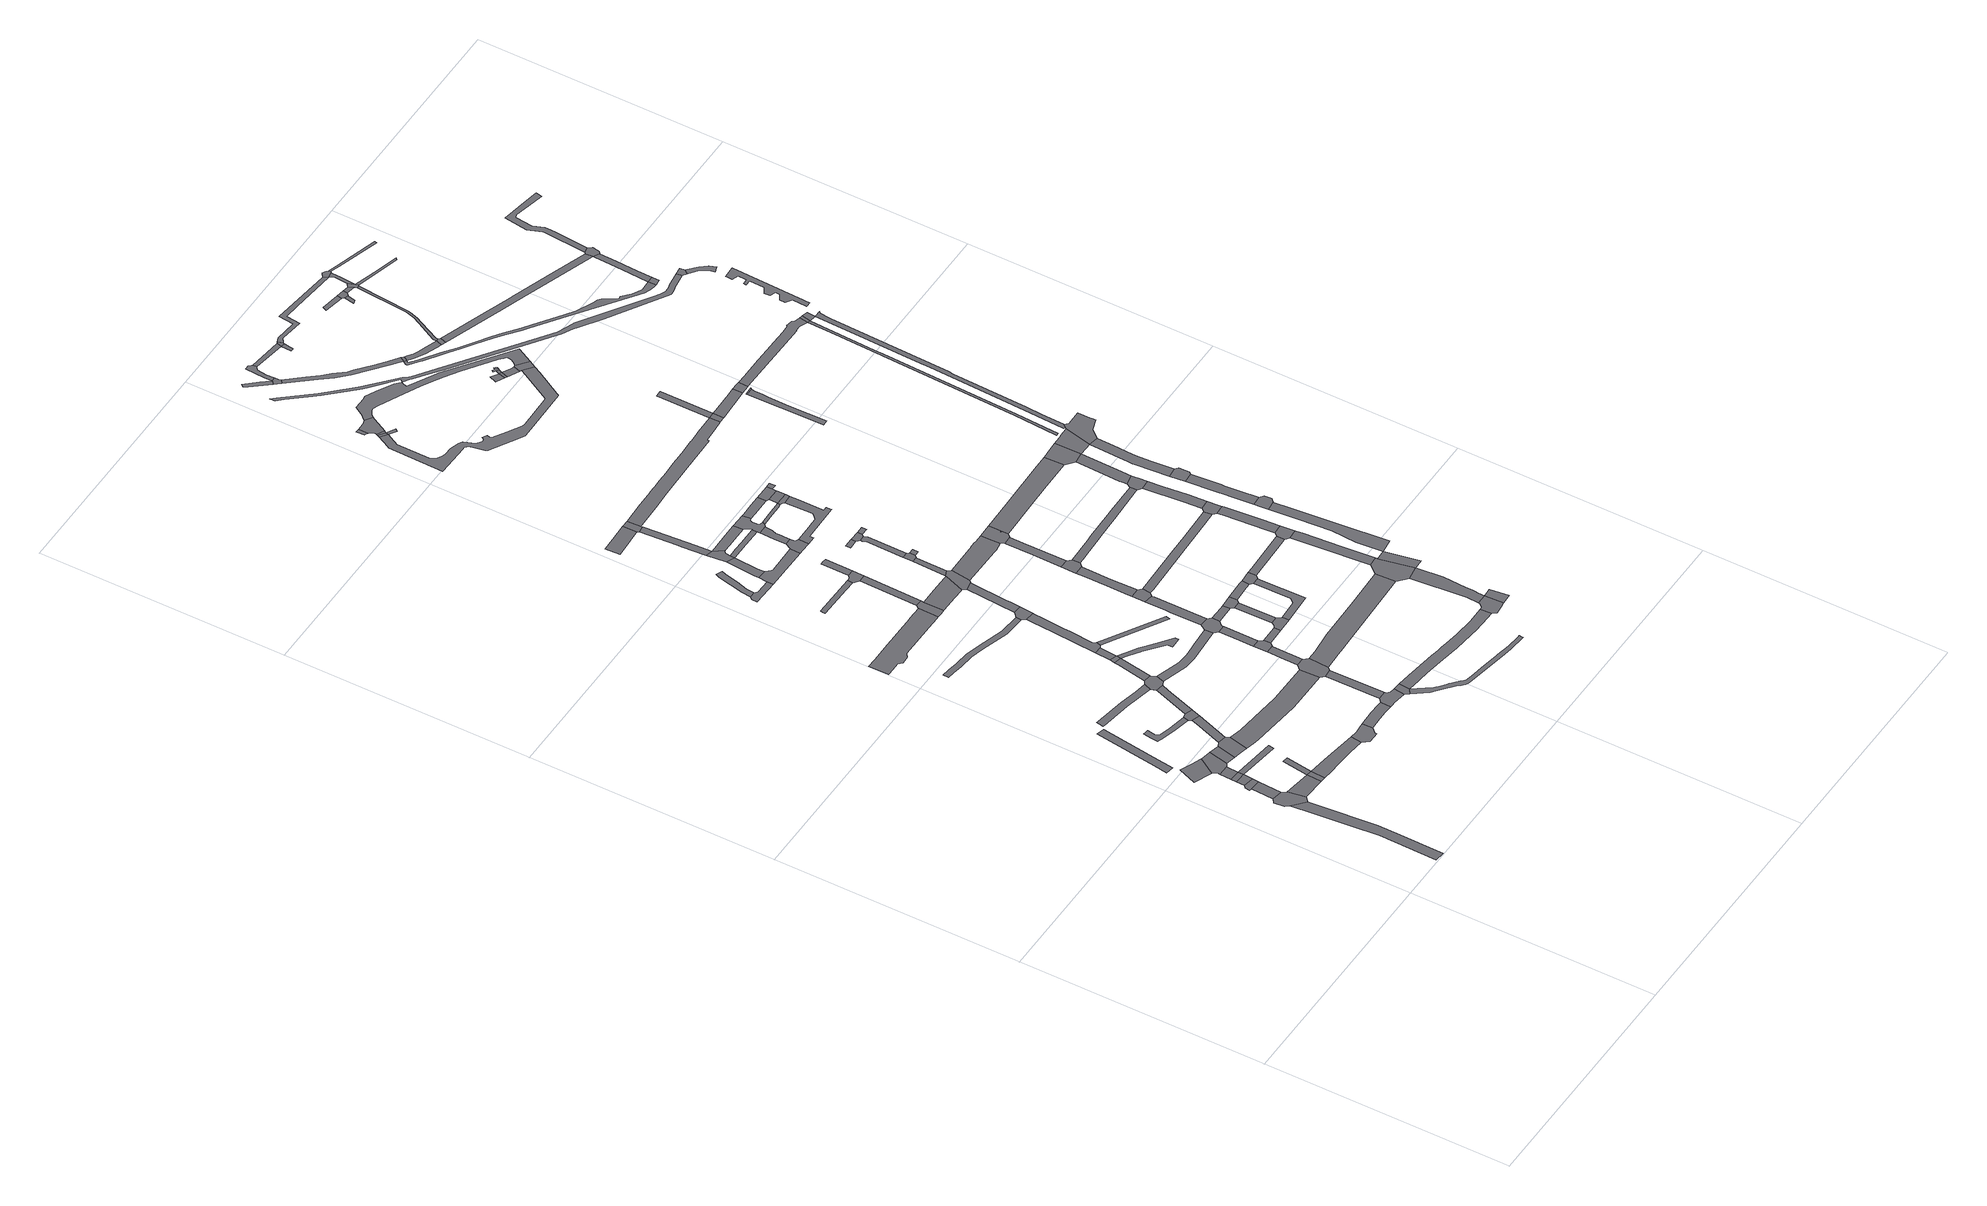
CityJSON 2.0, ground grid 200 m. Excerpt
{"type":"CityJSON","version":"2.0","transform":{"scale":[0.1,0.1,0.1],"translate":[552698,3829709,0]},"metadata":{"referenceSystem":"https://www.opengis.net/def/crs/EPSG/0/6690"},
"CityObjects":{
"road1":{"type":"Road","attributes":{"RoadStructureAttribute.sectionType":"1"},"geometry":[{"type":"MultiSurface","lod":"1","boundaries":[[[0,1,2,3,4,5,6,7,8,9]]]}]},
"road2":{"type":"Road","geometry":[{"type":"MultiSurface","lod":"1","boundaries":[[[10,11,12,0,9,13,14,15]]]}]},
"road3":{"type":"Road","attributes":{"RoadStructureAttribute.sectionType":"1"},"geometry":[{"type":"MultiSurface","lod":"1","boundaries":[[[16,10,15,17]]]}]},
"road4":{"type":"Road","geometry":[{"type":"MultiSurface","lod":"1","boundaries":[[[18,19,20,16,17,21]]]}]},
"road5":{"type":"Road","attributes":{"RoadStructureAttribute.sectionType":"1"},"geometry":[{"type":"MultiSurface","lod":"1","boundaries":[[[22,23,18,21,24]]]}]},
"road6":{"type":"Road","attributes":{"RoadStructureAttribute.sectionType":"1"},"geometry":[{"type":"MultiSurface","lod":"1","boundaries":[[[25,26,27,28,29]]]}]},
"road7":{"type":"Road","geometry":[{"type":"MultiSurface","lod":"1","boundaries":[[[30,23,22,24,31]]]}]},
"road8":{"type":"Road","attributes":{"RoadStructureAttribute.sectionType":"1"},"geometry":[{"type":"MultiSurface","lod":"1","boundaries":[[[32,30,31,33]]]}]},
"road9":{"type":"Road","attributes":{"RoadStructureAttribute.sectionType":"1"},"geometry":[{"type":"MultiSurface","lod":"1","boundaries":[[[14,13,34,35]]]}]},
"road10":{"type":"Road","attributes":{"RoadStructureAttribute.sectionType":"1"},"geometry":[{"type":"MultiSurface","lod":"1","boundaries":[[[36,37,38,39,40,41]]]}]},
"road11":{"type":"Road","geometry":[{"type":"MultiSurface","lod":"1","boundaries":[[[42,29,28,43,32,33,44,45]]]}]},
"road12":{"type":"Road","geometry":[{"type":"MultiSurface","lod":"1","boundaries":[[[35,34,46,47]]]}]},
"road13":{"type":"Road","attributes":{"RoadStructureAttribute.sectionType":"1"},"geometry":[{"type":"MultiSurface","lod":"1","boundaries":[[[45,44,48,49]]]}]},
"road14":{"type":"Road","attributes":{"RoadStructureAttribute.sectionType":"1"},"geometry":[{"type":"MultiSurface","lod":"1","boundaries":[[[50,51,52,53,31,24]]]}]},
"road15":{"type":"Road","geometry":[{"type":"MultiSurface","lod":"1","boundaries":[[[54,55,35,47]]]}]},
"road16":{"type":"Road","geometry":[{"type":"MultiSurface","lod":"1","boundaries":[[[56,49,48,57,58,59,60]]]}]},
"road17":{"type":"Road","attributes":{"RoadStructureAttribute.sectionType":"1"},"geometry":[{"type":"MultiSurface","lod":"1","boundaries":[[[61,62,63,64,65,66,67,68,69,70,71,72]]]}]},
"road18":{"type":"Road","attributes":{"RoadStructureAttribute.sectionType":"1"},"geometry":[{"type":"MultiSurface","lod":"1","boundaries":[[[73,47,46,74,75,76,77,78]]]}]},
"road19":{"type":"Road","attributes":{"RoadStructureAttribute.sectionType":"1"},"geometry":[{"type":"MultiSurface","lod":"1","boundaries":[[[79,80,56,60,81,82,83]]]}]},
"road20":{"type":"Road","attributes":{"RoadStructureAttribute.sectionType":"1"},"geometry":[{"type":"MultiSurface","lod":"1","boundaries":[[[84,85,86,87,88,89,90,91,92]]]}]},
"road21":{"type":"Road","geometry":[{"type":"MultiSurface","lod":"1","boundaries":[[[93,72,71,79,83,94]]]}]},
"road22":{"type":"Road","geometry":[{"type":"MultiSurface","lod":"1","boundaries":[[[95,96,78,77,97,98,99,100,101]]]}]},
"road23":{"type":"Road","attributes":{"RoadStructureAttribute.sectionType":"1"},"geometry":[{"type":"MultiSurface","lod":"1","boundaries":[[[102,103,93,94,104,105,106]]]}]},
"road24":{"type":"Road","attributes":{"RoadStructureAttribute.sectionType":"1"},"geometry":[{"type":"MultiSurface","lod":"1","boundaries":[[[107,108,59,58,109,110,111,112,113]]]}]},
"road25":{"type":"Road","geometry":[{"type":"MultiSurface","lod":"1","boundaries":[[[114,115,116,117,118,119,120,121,122,123,124,125,126,127,128,129]]]}]},
"road26":{"type":"Road","geometry":[{"type":"MultiSurface","lod":"1","boundaries":[[[130,92,91,102,106,131,132,133]]]}]},
"road27":{"type":"Road","attributes":{"RoadStructureAttribute.sectionType":"1"},"geometry":[{"type":"MultiSurface","lod":"1","boundaries":[[[134,135,136,137,138,139,140,141,142,143,144,145,146,147]]]}]},
"road28":{"type":"Road","attributes":{"RoadStructureAttribute.sectionType":"1"},"geometry":[{"type":"MultiSurface","lod":"1","boundaries":[[[148,149,150,101,100,151,152,153,154,155,156]]]}]},
"road29":{"type":"Road","attributes":{"RoadStructureAttribute.sectionType":"1"},"geometry":[{"type":"MultiSurface","lod":"1","boundaries":[[[157,158,130,133,159,160]]]}]},
"road30":{"type":"Road","geometry":[{"type":"MultiSurface","lod":"1","boundaries":[[[161,157,160,162]]]}]},
"road31":{"type":"Road","geometry":[{"type":"MultiSurface","lod":"1","boundaries":[[[163,161,162,164,165]]]}]},
"road32":{"type":"Road","geometry":[{"type":"MultiSurface","lod":"1","boundaries":[[[166,167,168,169,170,171,172]]]}]},
"road33":{"type":"Road","attributes":{"RoadStructureAttribute.sectionType":"1"},"geometry":[{"type":"MultiSurface","lod":"1","boundaries":[[[173,174,175,176,177,178,179,166,172]]]}]},
"road34":{"type":"Road","geometry":[{"type":"MultiSurface","lod":"1","boundaries":[[[180,181,182,183,156,155,184,185,186,187]]]}]},
"road35":{"type":"Road","attributes":{"RoadStructureAttribute.sectionType":"1"},"geometry":[{"type":"MultiSurface","lod":"1","boundaries":[[[188,189,190,191,192,193]]]}]},
"road36":{"type":"Road","attributes":{"RoadStructureAttribute.sectionType":"1"},"geometry":[{"type":"MultiSurface","lod":"1","boundaries":[[[194,195,196,197,132,131,198,199,200,201]]]}]},
"road37":{"type":"Road","attributes":{"RoadStructureAttribute.sectionType":"1"},"geometry":[{"type":"MultiSurface","lod":"1","boundaries":[[[202,203,204,205,206,207,208,209,210,211,212,213,162,160]]]}]},
"road38":{"type":"Road","attributes":{"RoadStructureAttribute.sectionType":"1"},"geometry":[{"type":"MultiSurface","lod":"1","boundaries":[[[214,215,183,182]]]}]},
"road39":{"type":"Road","attributes":{"RoadStructureAttribute.sectionType":"1"},"geometry":[{"type":"MultiSurface","lod":"1","boundaries":[[[216,217,218,163,165,219,220,221,222,223,224,225,226]]]}]},
"road40":{"type":"Road","geometry":[{"type":"MultiSurface","lod":"1","boundaries":[[[227,228,129,128,229,230,231,232]]]}]},
"road41":{"type":"Road","geometry":[{"type":"MultiSurface","lod":"1","boundaries":[[[187,186,233,234,235]]]}]},
"road42":{"type":"Road","geometry":[{"type":"MultiSurface","lod":"1","boundaries":[[[236,113,112,215,214,237,238,239]]]}]},
"road43":{"type":"Road","attributes":{"RoadStructureAttribute.sectionType":"1"},"geometry":[{"type":"MultiSurface","lod":"1","boundaries":[[[240,241,242,243,244,245,246,247]]]}]},
"road44":{"type":"Road","geometry":[{"type":"MultiSurface","lod":"1","boundaries":[[[248,147,146,216,226,249]]]}]},
"road45":{"type":"Road","attributes":{"RoadStructureAttribute.sectionType":"1"},"geometry":[{"type":"MultiSurface","lod":"1","boundaries":[[[250,227,232,251]]]}]},
"road46":{"type":"Road","attributes":{"RoadStructureAttribute.sectionType":"1"},"geometry":[{"type":"MultiSurface","lod":"1","boundaries":[[[252,253,254,255,220,219]]]}]},
"road47":{"type":"Road","attributes":{"RoadStructureAttribute.sectionType":"1"},"geometry":[{"type":"MultiSurface","lod":"1","boundaries":[[[256,257,258,259,260,261,262]]]}]},
"road48":{"type":"Road","attributes":{"RoadStructureAttribute.sectionType":"1"},"geometry":[{"type":"MultiSurface","lod":"1","boundaries":[[[263,264,236,239,265]]]}]},
"road49":{"type":"Road","geometry":[{"type":"MultiSurface","lod":"1","boundaries":[[[243,170,169,266,267,268,269,270,271,272,244]]]}]},
"road50":{"type":"Road","geometry":[{"type":"MultiSurface","lod":"1","boundaries":[[[273,240,247,274,275,276,277,278]]]}]},
"road51":{"type":"Road","geometry":[{"type":"MultiSurface","lod":"1","boundaries":[[[279,280,193,192,250,251,281]]]}]},
"road52":{"type":"Road","attributes":{"RoadStructureAttribute.sectionType":"1"},"geometry":[{"type":"MultiSurface","lod":"1","boundaries":[[[282,283,284,285,286,287,231,230,288,289,290,291]]]}]},
"road53":{"type":"Road","attributes":{"RoadStructureAttribute.sectionType":"1"},"geometry":[{"type":"MultiSurface","lod":"1","boundaries":[[[292,293,294,295,248,249]]]}]},
"road54":{"type":"Road","geometry":[{"type":"MultiSurface","lod":"1","boundaries":[[[296,263,265,297,298,299]]]}]},
"road55":{"type":"Road","attributes":{"RoadStructureAttribute.sectionType":"1"},"geometry":[{"type":"MultiSurface","lod":"1","boundaries":[[[300,301,302,303,304,305,306,273,278]]]}]},
"road56":{"type":"Road","geometry":[{"type":"MultiSurface","lod":"1","boundaries":[[[307,308,309,310,279,281]]]}]},
"road57":{"type":"Road","attributes":{"RoadStructureAttribute.sectionType":"1"},"geometry":[{"type":"MultiSurface","lod":"1","boundaries":[[[311,312,296,299,313]]]}]},
"road58":{"type":"Road","geometry":[{"type":"MultiSurface","lod":"1","boundaries":[[[314,256,262,315,304,303,316]]]}]},
"road59":{"type":"Road","attributes":{"RoadStructureAttribute.sectionType":"1"},"geometry":[{"type":"MultiSurface","lod":"1","boundaries":[[[317,318,274,247,319,320,321]]]}]},
"road60":{"type":"Road","attributes":{"RoadStructureAttribute.sectionType":"1"},"geometry":[{"type":"MultiSurface","lod":"1","boundaries":[[[322,323,278,277,324,325,326,327]]]}]},
"road61":{"type":"Road","geometry":[{"type":"MultiSurface","lod":"1","boundaries":[[[328,201,200,311,313,329,330,331,332]]]}]},
"road62":{"type":"Road","geometry":[{"type":"MultiSurface","lod":"1","boundaries":[[[333,334,335,291,290,295,294,336,337]]]}]},
"road63":{"type":"Road","attributes":{"RoadStructureAttribute.sectionType":"1"},"geometry":[{"type":"MultiSurface","lod":"1","boundaries":[[[338,298,297,339]]]}]},
"road64":{"type":"Road","attributes":{"RoadStructureAttribute.sectionType":"1"},"geometry":[{"type":"MultiSurface","lod":"1","boundaries":[[[340,341,342,343,344,345,346,347,348,349,350,351,352,353,354,355,356,357,358,359,360,361,362,363,364,365,366,367,368,369,370,371,372,373,234,233]]]}]},
"road65":{"type":"Road","geometry":[{"type":"MultiSurface","lod":"1","boundaries":[[[374,375,376,377,378,268,267,379,380,381]]]}]},
"road66":{"type":"Road","attributes":{"RoadStructureAttribute.sectionType":"1"},"geometry":[{"type":"MultiSurface","lod":"1","boundaries":[[[382,383,384,328,332,385,386]]]}]},
"road67":{"type":"Road","attributes":{"RoadStructureAttribute.sectionType":"1"},"geometry":[{"type":"MultiSurface","lod":"1","boundaries":[[[387,334,333,388]]]}]},
"road68":{"type":"Road","attributes":{"RoadStructureAttribute.sectionType":"1"},"geometry":[{"type":"MultiSurface","lod":"1","boundaries":[[[389,390,391,377,376,392,393,394,395]]]}]},
"road69":{"type":"Road","attributes":{"RoadStructureAttribute.sectionType":"1"},"geometry":[{"type":"MultiSurface","lod":"1","boundaries":[[[396,397,331,330,398]]]}]},
"road70":{"type":"Road","geometry":[{"type":"MultiSurface","lod":"1","boundaries":[[[399,400,401,338,339,402,403]]]}]},
"road71":{"type":"Road","geometry":[{"type":"MultiSurface","lod":"1","boundaries":[[[404,387,388,405,406,407]]]}]},
"road72":{"type":"Road","attributes":{"RoadStructureAttribute.sectionType":"1"},"geometry":[{"type":"MultiSurface","lod":"1","boundaries":[[[408,409,410,411,412,413,414,415,416,235,234,417,418,419,420,421,422,423,424,425,426,427,428,429]]]}]},
"road73":{"type":"Road","geometry":[{"type":"MultiSurface","lod":"1","boundaries":[[[430,382,386,431,432,433]]]}]},
"road74":{"type":"Road","attributes":{"RoadStructureAttribute.sectionType":"1"},"geometry":[{"type":"MultiSurface","lod":"1","boundaries":[[[434,435,436,437]]]}]},
"road75":{"type":"Road","geometry":[{"type":"MultiSurface","lod":"1","boundaries":[[[327,326,438,439,440,321,320,389,395,441,442,443,444,445,446,447,448,449,450,451]]]}]},
"road76":{"type":"Road","attributes":{"RoadStructureAttribute.sectionType":"1"},"geometry":[{"type":"MultiSurface","lod":"1","boundaries":[[[452,453,400,399]]]}]},
"road77":{"type":"Road","geometry":[{"type":"MultiSurface","lod":"1","boundaries":[[[454,455,406,405]]]}]},
"road78":{"type":"Road","attributes":{"RoadStructureAttribute.sectionType":"1"},"geometry":[{"type":"MultiSurface","lod":"1","boundaries":[[[456,457,458,459,460,461,404,407]]]}]},
"road79":{"type":"Road","attributes":{"RoadStructureAttribute.sectionType":"1"},"geometry":[{"type":"MultiSurface","lod":"1","boundaries":[[[462,463,464,465,430,433,466,467,468]]]}]},
"road80":{"type":"Road","geometry":[{"type":"MultiSurface","lod":"1","boundaries":[[[469,396,398,453,452,470]]]}]},
"road81":{"type":"Road","geometry":[{"type":"MultiSurface","lod":"1","boundaries":[[[437,436,459,458,471,472]]]}]},
"road82":{"type":"Road","attributes":{"RoadStructureAttribute.sectionType":"1"},"geometry":[{"type":"MultiSurface","lod":"1","boundaries":[[[473,474,475,476,477,478,337,336,479,480,481,482,483]]]}]},
"road83":{"type":"Road","attributes":{"RoadStructureAttribute.sectionType":"1"},"geometry":[{"type":"MultiSurface","lod":"1","boundaries":[[[484,485,486,487,488,238,237,489,490,491,492]]]}]},
"road84":{"type":"Road","geometry":[{"type":"MultiSurface","lod":"1","boundaries":[[[493,494,472,471]]]}]},
"road85":{"type":"Road","attributes":{"RoadStructureAttribute.sectionType":"1"},"geometry":[{"type":"MultiSurface","lod":"1","boundaries":[[[495,496,497,442,441,498,499,500]]]}]},
"road86":{"type":"Road","attributes":{"RoadStructureAttribute.sectionType":"1"},"geometry":[{"type":"MultiSurface","lod":"1","boundaries":[[[501,502,503,504,505,506,507,508,509,510,511,512,513,514,515,516,517,518,519,381,380]]]}]},
"road87":{"type":"Road","geometry":[{"type":"MultiSurface","lod":"1","boundaries":[[[520,462,468,521,522,523]]]}]},
"road88":{"type":"Road","attributes":{"RoadStructureAttribute.sectionType":"1"},"geometry":[{"type":"MultiSurface","lod":"1","boundaries":[[[524,525,526,451,450,527,528,529,530,531]]]}]},
"road89":{"type":"Road","attributes":{"RoadStructureAttribute.sectionType":"1"},"geometry":[{"type":"MultiSurface","lod":"1","boundaries":[[[532,533,534,403,402,535,536]]]}]},
"road90":{"type":"Road","attributes":{"RoadStructureAttribute.sectionType":"1"},"geometry":[{"type":"MultiSurface","lod":"1","boundaries":[[[537,538,469,470,539,540]]]}]},
"road91":{"type":"Road","attributes":{"RoadStructureAttribute.sectionType":"1"},"geometry":[{"type":"MultiSurface","lod":"1","boundaries":[[[541,542,543,544,545,520,523]]]}]},
"road92":{"type":"Road","attributes":{"RoadStructureAttribute.sectionType":"1"},"geometry":[{"type":"MultiSurface","lod":"1","boundaries":[[[546,547,548,549,550]]]}]},
"road93":{"type":"Road","geometry":[{"type":"MultiSurface","lod":"1","boundaries":[[[551,552,553,554]]]}]},
"road94":{"type":"Road","attributes":{"RoadStructureAttribute.sectionType":"1"},"geometry":[{"type":"MultiSurface","lod":"1","boundaries":[[[555,551,554,556]]]}]},
"road95":{"type":"Road","geometry":[{"type":"MultiSurface","lod":"1","boundaries":[[[557,558,554,553]]]}]},
"road96":{"type":"Road","geometry":[{"type":"MultiSurface","lod":"1","boundaries":[[[495,500,559,560,514,513,561]]]}]},
"road97":{"type":"Road","geometry":[{"type":"MultiSurface","lod":"1","boundaries":[[[562,563,564,550,549,565,566,567,555,556,568,569]]]}]},
"road98":{"type":"Road","attributes":{"RoadStructureAttribute.sectionType":"1"},"geometry":[{"type":"MultiSurface","lod":"1","boundaries":[[[570,571,572,495,561,573,574]]]}]},
"road99":{"type":"Road","geometry":[{"type":"MultiSurface","lod":"1","boundaries":[[[575,576,483,482,481,577,543,542],[578,579,580]]]}]},
"road100":{"type":"Road","attributes":{"RoadStructureAttribute.sectionType":"1"},"geometry":[{"type":"MultiSurface","lod":"1","boundaries":[[[581,582,583,531,530,570,574,584,585,586]]]}]},
"road101":{"type":"Road","geometry":[{"type":"MultiSurface","lod":"1","boundaries":[[[587,537,540,532,536,588]]]}]},
"road102":{"type":"Road","attributes":{"RoadStructureAttribute.sectionType":"1"},"geometry":[{"type":"MultiSurface","lod":"1","boundaries":[[[589,590,591,592,593,594,595,596,597,598,599,600,601,602,603,314,316,604,605,606,607,608,609,610,611,612]]]}]},
"road103":{"type":"Road","geometry":[{"type":"MultiSurface","lod":"1","boundaries":[[[613,614,615,616,617,586,585]]]}]},
"road104":{"type":"Road","attributes":{"RoadStructureAttribute.sectionType":"1"},"geometry":[{"type":"MultiSurface","lod":"1","boundaries":[[[618,619,620,432,431,621,622,623,624]]]}]},
"road105":{"type":"Road","geometry":[{"type":"MultiSurface","lod":"1","boundaries":[[[625,626,627,429,428,628,629,630,631,632]]]}]},
"road106":{"type":"Road","attributes":{"RoadStructureAttribute.sectionType":"1"},"geometry":[{"type":"MultiSurface","lod":"1","boundaries":[[[633,634,635,636,637,638]]]}]},
"road107":{"type":"Road","geometry":[{"type":"MultiSurface","lod":"1","boundaries":[[[638,637,639,640,641,642]]]}]},
"road108":{"type":"Road","attributes":{"RoadStructureAttribute.sectionType":"1"},"geometry":[{"type":"MultiSurface","lod":"1","boundaries":[[[643,644,645,587,588,646,647,648]]]}]},
"road109":{"type":"Road","attributes":{"RoadStructureAttribute.sectionType":"1"},"geometry":[{"type":"MultiSurface","lod":"1","boundaries":[[[649,632,631,650]]]}]},
"road110":{"type":"Road","attributes":{"RoadStructureAttribute.sectionType":"1"},"geometry":[{"type":"MultiSurface","lod":"1","boundaries":[[[651,652,653,654,655,656,657,658,659,625,632]]]}]},
"road111":{"type":"Road","attributes":{"RoadStructureAttribute.sectionType":"1"},"geometry":[{"type":"MultiSurface","lod":"1","boundaries":[[[660,661,662,663,664,522,521,665,666,667,668,669,670,671,672]]]}]},
"road112":{"type":"Road","attributes":{"RoadStructureAttribute.sectionType":"1"},"geometry":[{"type":"MultiSurface","lod":"1","boundaries":[[[552,673,674,675,676,677,678,679,680,681,682,683,684,685,686,687,688,689,690,691,692,693,694,695,696,697,698,699,700,701,702,703,704,705,706,707,708,709,710,711,712,713,714,715,716,717,718,719,720,721,722,723,553]]]}]},
"road113":{"type":"Road","geometry":[{"type":"MultiSurface","lod":"1","boundaries":[[[724,725,638,642,726,727,728,729,730,731,732]]]}]},
"road114":{"type":"Road","geometry":[{"type":"MultiSurface","lod":"1","boundaries":[[[733,734,484,492,658,657,735]]]}]},
"road115":{"type":"Road","attributes":{"RoadStructureAttribute.sectionType":"1"},"geometry":[{"type":"MultiSurface","lod":"1","boundaries":[[[736,737,738,576,575,739,740,741,742]]]}]},
"road116":{"type":"Road","attributes":{"RoadStructureAttribute.sectionType":"1"},"geometry":[{"type":"MultiSurface","lod":"1","boundaries":[[[743,735,657,744,745,746]]]}]},
"road117":{"type":"Road","attributes":{"RoadStructureAttribute.sectionType":"1"},"geometry":[{"type":"MultiSurface","lod":"1","boundaries":[[[747,748,749,750,751,734,733]]]}]},
"road118":{"type":"Road","attributes":{"RoadStructureAttribute.sectionType":"1"},"geometry":[{"type":"MultiSurface","lod":"1","boundaries":[[[752,753,754,755,756,757,758,759,760,640,639,761,762,763,764,765,766,767]]]}]},
"road119":{"type":"Road","attributes":{"RoadStructureAttribute.sectionType":"1"},"geometry":[{"type":"MultiSurface","lod":"1","boundaries":[[[730,729,768,769]]]}]},
"road120":{"type":"Road","attributes":{"RoadStructureAttribute.sectionType":"1"},"geometry":[{"type":"MultiSurface","lod":"1","boundaries":[[[770,771,772,773,774,775,776,777,778,779,780,781,782,783,562,569,784,785,786,787,788,789,790,791,792,793,794,795,796,797,798,799,800,801,802]]]}]},
"road121":{"type":"Road","geometry":[{"type":"MultiSurface","lod":"1","boundaries":[[[803,804,643,648,750,749]]]}]},
"road122":{"type":"Road","attributes":{"RoadStructureAttribute.sectionType":"1"},"geometry":[{"type":"MultiSurface","lod":"1","boundaries":[[[805,806,807,808,809,810,811,812,804,803]]]}]},
"road123":{"type":"Road","geometry":[{"type":"MultiSurface","lod":"1","boundaries":[[[768,813,814,815]]]}]},
"road124":{"type":"Road","geometry":[{"type":"MultiSurface","lod":"1","boundaries":[[[816,817,818,819,618,624,810,809]]]}]},
"road125":{"type":"Road","geometry":[{"type":"MultiSurface","lod":"1","boundaries":[[[820,769,768,815,821]]]}]},
"road126":{"type":"Road","geometry":[{"type":"MultiSurface","lod":"1","boundaries":[[[822,589,612,823]]]}]},
"road127":{"type":"Road","attributes":{"RoadStructureAttribute.sectionType":"1"},"geometry":[{"type":"MultiSurface","lod":"1","boundaries":[[[824,825,826,827,828,829,830,743,831]]]}]},
"road128":{"type":"Road","attributes":{"RoadStructureAttribute.sectionType":"1"},"geometry":[{"type":"MultiSurface","lod":"1","boundaries":[[[832,833,834,835]]]}]},
"road129":{"type":"Road","attributes":{"RoadStructureAttribute.sectionType":"1"},"geometry":[{"type":"MultiSurface","lod":"1","boundaries":[[[836,837,838,839,840,818,817]]]}]},
"road130":{"type":"Road","geometry":[{"type":"MultiSurface","lod":"1","boundaries":[[[767,766,841,842]]]}]},
"road131":{"type":"Road","geometry":[{"type":"MultiSurface","lod":"1","boundaries":[[[835,834,843,844]]]}]},
"road132":{"type":"Road","attributes":{"RoadStructureAttribute.sectionType":"1"},"geometry":[{"type":"MultiSurface","lod":"1","boundaries":[[[845,846,589,822]]]}]},
"road133":{"type":"Road","geometry":[{"type":"MultiSurface","lod":"1","boundaries":[[[847,835,844,848]]]}]},
"road134":{"type":"Road","geometry":[{"type":"MultiSurface","lod":"1","boundaries":[[[849,850,851,852,660,672,839,838]]]}]},
"road135":{"type":"Road","geometry":[{"type":"MultiSurface","lod":"1","boundaries":[[[853,854,855,856,847,848,857,858]]]}]},
"road136":{"type":"Road","attributes":{"RoadStructureAttribute.sectionType":"1"},"geometry":[{"type":"MultiSurface","lod":"1","boundaries":[[[859,844,843,860,861]]]}]},
"road137":{"type":"Road","geometry":[{"type":"MultiSurface","lod":"1","boundaries":[[[862,863,864,865,858,857]]]}]},
"road138":{"type":"Road","geometry":[{"type":"MultiSurface","lod":"1","boundaries":[[[866,867,868,827,826,869,870]]]}]},
"road139":{"type":"Road","attributes":{"RoadStructureAttribute.sectionType":"1"},"geometry":[{"type":"MultiSurface","lod":"1","boundaries":[[[871,872,873,874,842,841,875,876,877,878,879,880]]]}]},
"road140":{"type":"Road","attributes":{"RoadStructureAttribute.sectionType":"1"},"geometry":[{"type":"MultiSurface","lod":"1","boundaries":[[[881,882,822,823,883,884]]]}]},
"road141":{"type":"Road","attributes":{"RoadStructureAttribute.sectionType":"1"},"geometry":[{"type":"MultiSurface","lod":"1","boundaries":[[[885,886,887,888,889,890,891,892,852,851]]]}]},
"road142":{"type":"Road","attributes":{"RoadStructureAttribute.sectionType":"1"},"geometry":[{"type":"MultiSurface","lod":"1","boundaries":[[[893,894,895,896,897,898,899,900,901,867,866]]]}]},
"road143":{"type":"Road","geometry":[{"type":"MultiSurface","lod":"1","boundaries":[[[801,861,860,692,691,802]]]}]},
"road144":{"type":"Road","attributes":{"RoadStructureAttribute.sectionType":"1"},"geometry":[{"type":"MultiSurface","lod":"1","boundaries":[[[902,903,904,905,906,907,908,909,910]]]}]},
"road145":{"type":"Road","geometry":[{"type":"MultiSurface","lod":"1","boundaries":[[[911,912,913,736,742,888,887]]]}]},
"road146":{"type":"Road","geometry":[{"type":"MultiSurface","lod":"1","boundaries":[[[914,915,916,898,897,917,918]]]}]},
"road147":{"type":"Road","geometry":[{"type":"MultiSurface","lod":"1","boundaries":[[[880,879,919,920,921]]]}]},
"road148":{"type":"Road","attributes":{"RoadStructureAttribute.sectionType":"1"},"geometry":[{"type":"MultiSurface","lod":"1","boundaries":[[[922,923,910,909]]]}]},
"road149":{"type":"Road","attributes":{"RoadStructureAttribute.sectionType":"1"},"geometry":[{"type":"MultiSurface","lod":"1","boundaries":[[[924,925,926,927,915,914,928,929,930,931,932,933]]]}]},
"road150":{"type":"Road","attributes":{"RoadStructureAttribute.sectionType":"1"},"geometry":[{"type":"MultiSurface","lod":"1","boundaries":[[[934,881,884,935,936,937]]]}]},
"road151":{"type":"Road","attributes":{"RoadStructureAttribute.sectionType":"1"},"geometry":[{"type":"MultiSurface","lod":"1","boundaries":[[[938,939,940,941,820,821,942,943,944,945,946,947,948,949]]]}]},
"road152":{"type":"Road","attributes":{"RoadStructureAttribute.sectionType":"1"},"geometry":[{"type":"MultiSurface","lod":"1","boundaries":[[[950,951,952,953,954,955,956,957,958,959,960,961,962,963,964,965,966,967,968,969,970,971,972,973,974,975,976,977,978,979,980,981,982,983,984,985,986,987,988,989,990,991,992,993,994,995,996,997,998]]]}]},
"road153":{"type":"Road","attributes":{"RoadStructureAttribute.sectionType":"1"},"geometry":[{"type":"MultiSurface","lod":"1","boundaries":[[[999,1000,1001,911,887,924]]]}]},
"road154":{"type":"Road","attributes":{"RoadStructureAttribute.sectionType":"1"},"geometry":[{"type":"MultiSurface","lod":"1","boundaries":[[[1002,1003,1004,1005]]]}]},
"road155":{"type":"Road","attributes":{"RoadStructureAttribute.sectionType":"1"},"geometry":[{"type":"MultiSurface","lod":"1","boundaries":[[[1006,1007,1008,1009,1010,1011,1012,1013,1014,1015,1016,1017,1018,1019,1020,880,921]]]}]},
"road156":{"type":"Road","geometry":[{"type":"MultiSurface","lod":"1","boundaries":[[[1021,1022,1023,1024]]]}]},
"road157":{"type":"Road","geometry":[{"type":"MultiSurface","lod":"1","boundaries":[[[1025,1026,1027,1028,999,924,933,1029,1030,1031,1032,1033,1034]]]}]},
"road158":{"type":"Road","geometry":[{"type":"MultiSurface","lod":"1","boundaries":[[[1005,1004,1021,1024,1035,1036]]]}]},
"road159":{"type":"Road","attributes":{"RoadStructureAttribute.sectionType":"1"},"geometry":[{"type":"MultiSurface","lod":"1","boundaries":[[[766,1037,1038,1039,1040,1041,1042,1043,1044,1045,1046,1047,1048,1049,1050,1051,1052,1053,1054,1055,1056,1057,1058,1059,1060,1061,1062,1063,1064,1065,1066,1067,1068,1069,1070,1071,1072,1073,1074,1075,1076,841]]]}]},
"road160":{"type":"Road","attributes":{"RoadStructureAttribute.sectionType":"1"},"geometry":[{"type":"MultiSurface","lod":"1","boundaries":[[[1036,1035,1077,1078]]]}]},
"road161":{"type":"Road","geometry":[{"type":"MultiSurface","lod":"1","boundaries":[[[1079,1078,1077,1014,1013,1080,1081]]]}]},
"road162":{"type":"Road","attributes":{"RoadStructureAttribute.sectionType":"1"},"geometry":[{"type":"MultiSurface","lod":"1","boundaries":[[[1082,1083,948,1084,1079,1081]]]}]},
"road163":{"type":"Road","geometry":[{"type":"MultiSurface","lod":"1","boundaries":[[[1085,949,948,1083,1086,1087,1088]]]}]},
"road164":{"type":"Road","attributes":{"RoadStructureAttribute.sectionType":"1"},"geometry":[{"type":"MultiSurface","lod":"1","boundaries":[[[1089,1090,1091,1092,1093,1094,1095,1096,1097,1098,1099,937,936,1100,1101,1102,1103,1104]]]}]},
"road165":{"type":"Road","geometry":[{"type":"MultiSurface","lod":"1","boundaries":[[[1103,1105,1106,1107,1108,1109,1110,1111,1112,1113,1114]]]}]},
"road166":{"type":"Road","attributes":{"RoadStructureAttribute.sectionType":"1"},"geometry":[{"type":"MultiSurface","lod":"1","boundaries":[[[1115,1116,1117,1118,920,919,1119,1120,1121,1122,1123]]]}]},
"road167":{"type":"Road","attributes":{"RoadStructureAttribute.sectionType":"1"},"geometry":[{"type":"MultiSurface","lod":"1","boundaries":[[[1124,1125,1126,1127,1081,1080]]]}]},
"road168":{"type":"Road","attributes":{"RoadStructureAttribute.sectionType":"1"},"geometry":[{"type":"MultiSurface","lod":"1","boundaries":[[[1128,1129,1130,1131,1132,1133,1134,1027,1026,1135,1136,1137,1138,1139,1140,1141,1142,1143]]]}]},
"road169":{"type":"Road","attributes":{"RoadStructureAttribute.sectionType":"1"},"geometry":[{"type":"MultiSurface","lod":"1","boundaries":[[[1144,1145,1146,1147,1087,1086]]]}]},
"road170":{"type":"Road","geometry":[{"type":"MultiSurface","lod":"1","boundaries":[[[1104,1103,1114,1148]]]}]},
"road171":{"type":"Road","attributes":{"RoadStructureAttribute.sectionType":"1"},"geometry":[{"type":"MultiSurface","lod":"1","boundaries":[[[1148,1114,1128,1149]]]}]},
"road172":{"type":"Road","geometry":[{"type":"MultiSurface","lod":"1","boundaries":[[[1055,1054,1150,1151,1152]]]}]},
"road173":{"type":"Road","attributes":{"RoadStructureAttribute.sectionType":"1"},"geometry":[{"type":"MultiSurface","lod":"1","boundaries":[[[1122,1153,1154,1155,1055,1152,1156,1157,1158]]]}]},
"road174":{"type":"Road","geometry":[{"type":"MultiSurface","lod":"1","boundaries":[[[1159,1160,1161,1162,1163,1164,1165,1166,1167,1168,1169,1170,1171,1172,1173,1174,1175,1176,1177,1178,1179]]]}]},
"road175":{"type":"Road","geometry":[{"type":"MultiSurface","lod":"1","boundaries":[[[1180,998,997,1181,1182]]]}]},
"road176":{"type":"Road","geometry":[{"type":"MultiSurface","lod":"1","boundaries":[[[1183,1184,1123,1122,1158,1185,1186]]]}]},
"road177":{"type":"Road","attributes":{"RoadStructureAttribute.sectionType":"1"},"geometry":[{"type":"MultiSurface","lod":"1","boundaries":[[[1187,1188,1182,1181,1189,1190,1191,1192,1193]]]}]},
"road178":{"type":"Road","attributes":{"RoadStructureAttribute.sectionType":"1"},"geometry":[{"type":"MultiSurface","lod":"1","boundaries":[[[1194,1195,1196,1197,1198,1184,1183,1199,1200,1201,1202,1203,1204,1205,1206,1207,1208]]]}]}
},
"vertices":[
[320,1170,0],[338,996,0],[367,693,0],[386,481,0],[379,13,0],[462,8,0],[467,388,0],[466,544,0],[422,1017,0],[417,1085,0],
[320,1312,0],[288,1288,0],[296,1202,0],[457,1123,0],[429,1261,0],[403,1294,0],
[327,1491,0],[414,1486,0],
[333,1552,0],[313,1534,0],[306,1495,0],[417,1536,0],
[364,1616,0],[335,1617,0],[424,1613,0],
[331,1979,0],[235,2017,0],[176,1868,0],[318,1812,0],[403,1949,0],
[337,1662,0],[423,1658,0],
[341,1757,0],[428,1753,0],
[641,1110,0],[650,1230,0],
[247,2702,0],[176,2192,0],[161,2084,0],[226,2075,0],[249,2242,0],[310,2687,0],
[435,1941,0],[342,1777,0],[456,1773,0],[490,1929,0],
[686,1107,0],[694,1223,0],
[540,1755,0],[574,1911,0],
[429,1613,0],[757,1568,0],[763,1613,0],[435,1657,0],
[725,1437,0],[680,1443,0],
[610,1928,0],[603,1741,0],[658,1729,0],[693,1885,0],[675,1915,0],
[559,2293,0],[463,2321,0],[447,2348,0],[456,2418,0],[435,2421,0],[415,2424,0],[405,2354,0],[398,2299,0],[452,2282,0],[550,2254,0],[691,2226,0],[699,2266,0],
[845,1202,0],[767,1101,0],[847,1096,0],[996,1086,0],[1121,1069,0],[1134,1161,0],
[706,2201,0],[690,2156,0],[700,1984,0],[710,2012,0],[768,2179,0],
[748,2690,0],[602,2721,0],[357,2763,0],[343,2765,0],[333,2706,0],[347,2704,0],[591,2663,0],[821,2613,0],[843,2670,0],
[734,2275,0],[794,2254,0],
[1262,1157,0],[1198,1152,0],[1165,1022,0],[1251,1021,0],[1251,1039,0],[1289,1075,0],[1285,1158,0],
[837,2569,0],[832,2554,0],[870,2474,0],[882,2511,0],[898,2558,0],
[1191,1817,0],[798,1862,0],[728,1714,0],[772,1704,0],[1181,1657,0],[1531,1653,0],[1528,1813,0],
[566,4424,0],[565,4424,0],[226,4425,0],[85,4425,0],[9,4425,0],[8,4264,0],[65,4263,0],[134,4263,0],[160,4234,0],[222,4238,0],[255,4263,0],[554,4261,0],[612,4261,0],[656,4261,0],[684,4261,0],[685,4424,0],
[876,2691,0],[936,2577,0],[956,2639,0],[935,2681,0],
[792,3804,0],[580,3869,0],[469,3901,0],[349,3911,0],[264,3926,0],[201,3932,0],[200,3888,0],[258,3882,0],[343,3866,0],[461,3856,0],[567,3826,0],[783,3760,0],[955,3745,0],[957,3790,0],
[1494,1161,0],[1421,1165,0],[1415,1165,0],[1391,1080,0],[1439,1081,0],[1459,1080,0],[1479,1079,0],[1534,1077,0],[1537,1158,0],
[922,2963,0],[916,2928,0],[975,2917,0],[981,2950,0],
[931,3007,0],[988,2987,0],
[940,3131,0],[990,2999,0],[1000,3127,0],
[183,5494,0],[163,5476,0],[162,5428,0],[370,5424,0],[371,5473,0],[252,5474,0],[228,5492,0],
[236,5562,0],[263,5654,0],[289,5767,0],[301,5796,0],[250,5815,0],[237,5784,0],[187,5568,0],
[1661,1152,0],[1638,1173,0],[1638,1186,0],[1565,1185,0],[1553,1076,0],[1586,1073,0],[1692,1059,0],[1702,1148,0],
[310,5000,0],[309,4980,0],[309,4960,0],[581,4955,0],[671,4951,0],[671,4994,0],
[1359,2578,0],[1272,2572,0],[1241,2570,0],[1157,2576,0],[1144,2512,0],[1241,2505,0],[1535,2525,0],[1530,2590,0],
[1039,2914,0],[1111,2863,0],[1116,2859,0],[1254,2747,0],[1264,2739,0],[1266,2696,0],[1354,2699,0],[1352,2726,0],[1236,2817,0],[1173,2868,0],[1137,2897,0],[1054,2945,0],
[1630,1631,0],[1563,1622,0],
[979,3716,0],[977,3664,0],[966,3488,0],[1017,3140,0],[1033,3177,0],[1015,3199,0],[1030,3393,0],[1034,3450,0],[1049,3640,0],[1053,3693,0],[1055,3710,0],
[703,4449,0],[693,4435,0],[720,4261,0],[758,4260,0],[758,4424,0],[759,4448,0],
[1715,1028,0],[1754,1056,0],[1763,1141,0],
[1562,1852,0],[1647,1654,0],[1657,1814,0],[1628,1849,0],
[396,5819,0],[393,5774,0],[378,5576,0],[376,5545,0],[452,5540,0],[446,5566,0],[449,5598,0],[462,5791,0],
[999,3824,0],[1063,3819,0],
[714,4919,0],[769,4918,0],
[1044,3128,0],[1499,2860,0],[1508,2892,0],[1097,3139,0],
[329,6625,0],[180,6620,0],[70,6616,0],[77,6497,0],[229,6506,0],[297,6511,0],[333,6514,0],
[1563,2099,0],[1563,1988,0],[1629,2099,0],
[587,5421,0],[735,5419,0],[736,5501,0],[707,5501,0],[496,5499,0],[487,5505,0],[470,5518,0],
[380,5975,0],[463,5829,0],[468,5869,0],[476,5881,0],[489,5885,0],[436,5961,0],
[718,5014,0],[693,4994,0],[771,5013,0],
[1059,4423,0],[1051,4423,0],[1046,4423,0],[1034,4423,0],[895,4424,0],[764,4424,0],[905,4260,0],[991,4259,0],[1000,4259,0],[1060,4423,0],
[1069,3895,0],[1071,3948,0],[1094,4243,0],[1026,4229,0],
[1563,2211,0],[1656,2126,0],[1651,2181,0],[1627,2211,0],
[435,5970,0],[426,6090,0],[404,6400,0],[396,6502,0],[343,6497,0],[363,6195,0],[366,6166,0],
[775,5234,0],[748,5238,0],[720,5241,0],[720,5238,0],
[1564,2494,0],[1563,2326,0],[1625,2494,0],
[389,6627,0],[337,6507,0],[395,6518,0],
[613,5828,0],[540,5829,0],[612,5791,0],[765,5790,0],[765,5828,0],
[619,5962,0],[529,5961,0],[590,5885,0],[615,5885,0],[735,5885,0],[730,5962,0],
[1558,2636,0],[1625,2515,0],[1654,2543,0],[1658,2605,0],[1632,2632,0],
[1110,4449,0],[1064,4426,0],[1064,4423,0],[1112,4259,0],[1133,4422,0],
[1796,2185,0],[1797,2131,0],
[1801,911,0],[1843,877,0],[1844,876,0],[1866,859,0],[1949,787,0],[1973,762,0],[1995,740,0],[2016,732,0],[2032,725,0],[2210,692,0],[2370,664,0],[2403,659,0],[2469,648,0],[2608,634,0],[2608,640,0],[2611,669,0],[2587,669,0],[2481,679,0],[2370,699,0],[2358,701,0],[2202,730,0],[2117,741,0],[2052,756,0],[2037,760,0],[2016,780,0],[2007,788,0],[1972,819,0],[1950,838,0],[1946,842,0],[1938,848,0],[1909,872,0],[1873,899,0],[1867,904,0],[1856,914,0],
[833,5505,0],[822,5517,0],[821,5552,0],[765,5551,0],[745,5510,0],[762,5419,0],[847,5418,0],[848,5500,0],
[1556,3093,0],[1557,2923,0],[1557,2889,0],[1629,3064,0],[1628,3081,0],
[1069,4698,0],[1114,4697,0],
[765,5765,0],[765,5737,0],[765,5645,0],[819,5644,0],[818,5670,0],[833,5707,0],[837,5765,0],
[1801,2608,0],[1772,2607,0],[1803,2548,0],
[1888,2223,0],[1833,2222,0],[1818,2196,0],[1919,2135,0],[1916,2189,0],
[1070,4779,0],[1131,4716,0],[1131,4760,0],[1115,4778,0],
[2560,1035,0],[2403,1051,0],[2320,1061,0],[2227,1076,0],[2198,1081,0],[2146,1090,0],[2132,1092,0],[2081,1099,0],[1868,1129,0],[1797,1050,0],[1957,1031,0],[2098,1007,0],[2221,987,0],[2280,978,0],[2443,959,0],[2513,953,0],[2553,951,0],[2584,950,0],[2636,949,0],[2643,949,0],[2699,948,0],[2697,1039,0],
[1555,3200,0],[1650,3107,0],[1658,3175,0],[1631,3200,0],
[964,5185,0],[964,5145,0],[1038,5146,0],[1038,5184,0],
[760,5853,0],[775,5834,0],[776,5828,0],[857,5783,0],[865,5805,0],[847,5809,0],[834,5819,0],[831,5821,0],[830,5852,0],[830,5873,0],[839,5888,0],[852,5892,0],[858,5893,0],[848,5962,0],
[1881,2525,0],[1826,2524,0],
[1171,4717,0],[1172,4760,0],
[1120,5099,0],[1106,5118,0],[1102,5124,0],[1061,5121,0],[1058,5108,0],[1074,5085,0],
[1554,3657,0],[1555,3590,0],[1556,3404,0],[1555,3233,0],[1627,3417,0],[1628,3570,0],[1628,3655,0],
[1902,2612,0],[1904,2551,0],
[1122,5143,0],[1123,5183,0],
[1461,4422,0],[1457,4421,0],[1457,4425,0],[1409,4425,0],[1409,4421,0],[1304,4421,0],[1435,4257,0],[1465,4257,0],[1539,4265,0],[1537,4332,0],[1535,4423,0],
[2623,1852,0],[2333,1842,0],[2184,1838,0],[1929,1832,0],[1741,1817,0],[1796,1659,0],[1868,1661,0],[1881,1663,0],[2632,1691,0],
[1180,5142,0],[1181,5182,0],
[1084,5810,0],[962,5807,0],[882,5806,0],[963,5785,0],[1045,5786,0],[1085,5790,0],
[916,5417,0],[916,5451,0],[1067,5453,0],[1191,5456,0],[1224,5456,0],[1225,5456,0],[1225,5458,0],[1224,5478,0],[1222,5499,0],[1190,5498,0],[1190,5517,0],[1189,5710,0],[1189,5775,0],[1117,5768,0],[1122,5550,0],[1105,5525,0],[1080,5505,0],[1042,5504,0],[960,5501,0],
[1555,3777,0],[1656,3685,0],[1654,3748,0],[1625,3777,0],
[1010,5963,0],[949,5963,0],[868,5962,0],[955,5894,0],[979,5894,0],[1017,5894,0],[1066,5895,0],[1066,5963,0],
[2104,2533,0],[2109,2235,0],[2078,2196,0],[2166,2145,0],[2159,2534,0],
[2086,2619,0],[2054,2618,0],[2039,2556,0],[2080,2558,0],
[1625,4133,0],[1624,4240,0],[1556,4235,0],[1556,4227,0],[1556,4008,0],
[187,8716,0],[189,8651,0],[205,8646,0],[217,8638,0],[218,8715,0],
[234,8569,0],[224,8551,0],[276,8511,0],[285,8534,0],
[237,8580,0],[294,8549,0],
[338,8472,0],[351,8494,0],
[1102,5785,0],[1117,5770,0],[1189,5810,0],
[311,8728,0],[296,8720,0],[274,8715,0],[228,8625,0],[235,8609,0],[238,8594,0],[360,8670,0],[371,8690,0],
[1089,5882,0],[1087,5827,0],[1087,5817,0],[1189,5830,0],[1188,5883,0],
[1652,4267,0],[1648,4426,0],[1556,4245,0],[1641,4325,0],[1642,4325,0],[1643,4319,0],
[1186,5964,0],[1107,5963,0],[1087,5963,0],[1188,5901,0],[1188,5918,0],[1188,5964,0],
[2180,2623,0],[2183,2561,0],
[1576,6660,0],[1413,6655,0],[1397,6654,0],[1306,6652,0],[1305,6652,0],[1171,6648,0],[1054,6645,0],[1053,6645,0],[947,6642,0],[860,6640,0],[821,6639,0],[820,6639,0],[724,6637,0],[722,6637,0],[581,6633,0],[405,6518,0],[636,6525,0],[772,6530,0],[1065,6539,0],[1376,6547,0],[1376,6563,0],[1508,6572,0],[1554,6573,0],[1580,6575,0],
[1227,5919,0],[1228,5919,0],[1227,5941,0],[1225,5963,0],[1226,5964,0],
[2543,3204,0],[2256,3192,0],[2100,3188,0],[1688,3108,0],[2103,3122,0],[2427,3134,0],[2551,3138,0],
[2746,1082,0],[2745,1066,0],[2719,1039,0],[2727,920,0],[2807,924,0],[2807,928,0],[2834,929,0],[2826,1078,0],
[270,9551,0],[182,9650,0],[165,9627,0],[182,9598,0],[296,9461,0],[323,9484,0],
[335,9413,0],[364,9437,0],[356,9457,0],[356,9484,0],
[2593,2636,0],[2585,2636,0],[2226,2625,0],[2568,2575,0],[2585,2576,0],[2596,2575,0],
[2901,1086,0],[2918,934,0],
[2830,1139,0],[2832,1161,0],[2833,1184,0],[2832,1207,0],[2831,1236,0],[2843,1427,0],[2822,1640,0],[2709,1622,0],[2751,1178,0],
[2490,3773,0],[2223,3768,0],[2172,3766,0],[1928,3758,0],[1878,3756,0],[1724,3687,0],[1788,3689,0],[1840,3691,0],[1919,3694,0],[1960,3696,0],[2156,3704,0],[2475,3717,0],[2493,3717,0],
[173,8453,0],[165,8438,0],[155,7994,0],[419,7985,0],[439,7985,0],[453,7975,0],[463,7964,0],[477,7902,0],[491,7845,0],[499,7827,0],[552,7796,0],[722,7699,0],[760,7678,0],[798,7678,0],[1220,7686,0],[1231,7693,0],[1240,7707,0],[1359,7919,0],[1388,7976,0],[1310,8037,0],[1284,7987,0],[1152,7752,0],[1134,7748,0],[861,7738,0],[835,7743,0],[790,7770,0],[728,7807,0],[626,7867,0],[617,7882,0],[625,7910,0],[592,7932,0],[578,7910,0],[558,7908,0],[537,7918,0],[517,7937,0],[505,7970,0],[494,7996,0],[480,8023,0],[453,8041,0],[419,8053,0],[382,8064,0],[310,8064,0],[282,8074,0],[255,8093,0],[235,8112,0],[227,8131,0],[222,8148,0],[224,8408,0],[234,8427,0],[238,8434,0],[241,8443,0],
[331,9706,0],[323,9546,0],[355,9552,0],[362,9632,0],[387,9650,0],[391,9649,0],[386,9682,0],[381,9688,0],[366,9704,0],
[2762,1932,0],[2685,1925,0],[2763,1915,0],
[2439,4446,0],[2333,4444,0],[1925,4433,0],[1987,4277,0],[2167,4281,0],[2305,4283,0],[2443,4284,0],
[2846,1920,0],[2848,1641,0],[2871,1642,0],[2903,1642,0],
[2740,2198,0],[2713,2501,0],[2708,2556,0],[2629,2549,0],[2645,2362,0],
[975,8838,0],[917,8882,0],[896,8898,0],[829,8949,0],[708,9050,0],[672,9075,0],[602,9162,0],[546,9219,0],[478,9300,0],[500,9214,0],[574,9124,0],[658,9040,0],[887,8856,0],[939,8814,0],[965,8794,0],[985,8830,0],
[650,9607,0],[662,9647,0],
[1486,8161,0],[1423,8207,0],[988,8523,0],[957,8540,0],[835,8606,0],[757,8648,0],[777,8698,0],[735,8733,0],[602,8806,0],[522,8849,0],[490,8843,0],[398,8842,0],[349,8767,0],[327,8742,0],[389,8710,0],[406,8722,0],[428,8733,0],[451,8735,0],[486,8721,0],[642,8644,0],[807,8564,0],[824,8554,0],[929,8495,0],[976,8468,0],[1076,8404,0],[1318,8234,0],[1349,8207,0],[1366,8192,0],[1369,8175,0],[1366,8150,0],[1344,8117,0],[1327,8102,0],[1418,8031,0],
[2697,2672,0],[2618,2665,0],
[2684,2816,0],[2671,2954,0],[2658,3092,0],[2657,3104,0],[2656,3121,0],[2579,3114,0],[2584,3062,0],[2612,2735,0],
[648,9525,0],[675,9522,0],[687,9599,0],
[2653,3148,0],[2646,3237,0],[2567,3230,0],[2544,3205,0],
[678,9654,0],[690,9615,0],
[1628,6661,0],[1627,6577,0],
[2921,2345,0],[2888,2703,0],[2875,2834,0],[2797,2827,0],[2818,2592,0],[2839,2331,0],[2826,2128,0],[2959,1934,0],
[1141,8192,0],[1117,8132,0],[1181,8100,0],[1199,8153,0],
[2633,3388,0],[2613,3583,0],[2603,3698,0],[2523,3691,0],[2555,3375,0],
[983,8782,0],[1004,8815,0],
[1200,8091,0],[1219,8146,0],
[1627,7095,0],[1574,7092,0],
[1216,8188,0],[1234,8174,0],
[2597,3765,0],[2594,3801,0],[2592,3826,0],[2507,3808,0],
[1216,8207,0],[1203,8215,0],[1198,8207,0],[1193,8200,0],[1242,8188,0],[1226,8201,0],
[1289,8106,0],[1294,8045,0],[1312,8099,0],
[1248,8201,0],[1241,8207,0],[1231,8216,0],[1228,8207,0],
[2865,2944,0],[2787,2937,0],[2791,2897,0],[2903,2863,0],[2895,2922,0],
[1168,8730,0],[1103,8754,0],[1063,8769,0],[1030,8794,0],[1006,8763,0],[1033,8741,0],[1106,8702,0],[1206,8663,0],[1241,8651,0],[1258,8701,0],
[1910,6670,0],[1848,6668,0],[1908,6591,0],[1911,6591,0],
[2591,3863,0],[2592,3907,0],[2600,4237,0],[2515,4227,0],[2510,4077,0],[2508,3997,0],[2504,3865,0],[2504,3839,0],
[2850,3110,0],[2841,3213,0],[2839,3239,0],[2818,3469,0],[2818,3476,0],[2738,3469,0],[2761,3229,0],[2766,3166,0],[2771,3113,0],
[1917,6281,0],[1923,5938,0],[1968,5941,0],[1965,6246,0],[1966,6421,0],[1970,6471,0],[1970,6533,0],[1970,6554,0],[1912,6553,0],
[2594,4451,0],[2524,4449,0],[2482,4447,0],
[2806,3599,0],[2726,3592,0],[2733,3518,0],[2832,3495,0],[2829,3580,0],
[1276,8638,0],[1294,8689,0],[1281,8699,0],
[1982,6568,0],[1912,6563,0],
[2714,4239,0],[2702,3912,0],[2701,3877,0],[2701,3862,0],[2805,3612,0],[2790,3775,0],[2783,3873,0],[2784,3935,0],[2788,4090,0],[2792,4223,0],
[1953,6671,0],[1980,6593,0],[1983,6593,0],[1986,6669,0],
[1066,9754,0],[905,9775,0],[889,9650,0],[714,9670,0],[703,9623,0],[727,9638,0],[737,9638,0],[917,9615,0],[931,9730,0],[1059,9716,0],[1416,9677,0],[1396,9712,0],
[2572,7584,0],[2552,7579,0],[2509,7576,0],[2467,7591,0],[2411,7628,0],[1946,7940,0],[1908,7963,0],[1903,7965,0],[1770,8019,0],[1507,8207,0],[983,8582,0],[854,8674,0],[850,8679,0],[823,8717,0],[594,8919,0],[566,8948,0],[384,9140,0],[192,9370,0],[159,9405,0],[161,9363,0],[206,9315,0],[314,9186,0],[374,9116,0],[501,8979,0],[562,8913,0],[579,8897,0],[603,8876,0],[660,8828,0],[796,8716,0],[783,8695,0],[829,8662,0],[844,8651,0],[968,8557,0],[1037,8506,0],[1206,8382,0],[1454,8207,0],[1493,8179,0],[1766,7984,0],[1851,7937,0],[1882,7917,0],[2051,7804,0],[2114,7765,0],[2502,7528,0],[2503,7527,0],[2530,7529,0],[2565,7537,0],[2597,7542,0],[2702,7558,0],[2694,7603,0],
[2761,4458,0],[2689,4457,0],[2689,4454,0],
[1138,9555,0],[1123,9519,0],[1283,9491,0],[1287,9530,0],
[1281,8714,0],[1283,8726,0],[1313,8791,0],[1361,8886,0],[1386,8935,0],[1408,9005,0],[1413,9020,0],[1451,9453,0],[1431,9447,0],[1398,9030,0],[1395,9012,0],[1376,8955,0],[1354,8912,0],[1348,8900,0],[1258,8726,0],
[1296,9474,0],[1284,9391,0],[1312,9399,0],[1326,9464,0],
[2819,4466,0],[2794,4495,0],[2769,4465,0],[2761,4454,0],[2853,4295,0],[2945,4327,0],[2945,4348,0],[2944,4360,0],[2944,4373,0],[2940,4470,0],
[1351,9484,0],[1355,9520,0],
[946,8766,0],[945,8758,0],[949,8749,0],[1010,8704,0],[1037,8683,0],[1162,8595,0],[1261,8525,0],[1265,8522,0],[1372,8454,0],[1482,8374,0],[1555,8322,0],[1655,8240,0],[1702,8207,0],[1937,8040,0],[2421,7695,0],[2463,7676,0],[2503,7666,0],[2530,7667,0],[2528,7729,0],[2443,7725,0],[2408,7740,0],[2367,7765,0],[2299,7824,0],[2282,7819,0],[2213,7921,0],[2188,7940,0],[2156,7952,0],[2015,8014,0],[1947,8062,0],[1745,8206,0],[1675,8256,0],[1567,8339,0],[1495,8391,0],[1380,8465,0],[1341,8491,0],[1273,8537,0],[1174,8612,0],[1050,8700,0],[1008,8731,0],[968,8761,0],
[1421,9470,0],[1400,9512,0],
[1433,9535,0],[1461,9455,0],[1453,9480,0],
[1462,9608,0],[1466,9685,0],[1442,9645,0],
[1431,9737,0],[1476,9693,0],[1471,9710,0],[1461,9723,0],
[2719,6643,0],[2702,6662,0],[2648,6670,0],[2648,6666,0],[2625,6663,0],[2574,6658,0],[2456,6662,0],[2415,6663,0],[2311,6666,0],[2248,6665,0],[2056,6664,0],[2636,6582,0],[2636,6589,0],[2688,6589,0],[2751,6561,0],[2761,6631,0],
[2745,6371,0],[2731,5947,0],[2731,5939,0],[2692,4835,0],[2674,4482,0],[2693,4483,0],[2710,4834,0],[2749,5946,0],[2752,6022,0],[2771,6555,0],
[2224,8366,0],[1929,8466,0],[1873,8485,0],[1679,8553,0],[1761,8468,0],[1949,8401,0],[2518,8201,0],[2546,8191,0],[2540,8254,0],
[1632,9407,0],[1814,9356,0],[1827,9371,0],[1625,9430,0],
[2829,6547,0],[2822,6293,0],[2803,5669,0],[2801,5592,0],[2783,5043,0],[2772,4802,0],[2758,4475,0],[2799,4689,0],[2807,4812,0],[2828,5425,0],[2835,5460,0],[2865,6445,0],[2869,6474,0],[2875,6530,0],[2884,6545,0],[2887,6545,0],
[1550,9670,0],[1887,9564,0],[1890,9584,0],[1544,9688,0],
[2785,6627,0],
[2834,6617,0],
[2558,7669,0],[2579,7670,0],[2578,7727,0],
[2546,8174,0],[2541,8045,0],[2534,7881,0],[2582,7851,0],[2589,8031,0],[2593,8167,0],
[2928,6705,0],[2949,7298,0],[2853,7293,0],[2853,7287,0],[2852,7264,0],[2852,7237,0],[2899,7219,0],[2897,7148,0],[2855,7145,0],[2855,7124,0],[2897,7124,0],[2894,7002,0],[2847,6972,0],[2846,6926,0],[2892,6907,0],[2891,6875,0],[2845,6846,0],[2844,6800,0],[2889,6767,0],[2883,6648,0],[2926,6648,0],
[2757,7611,0],[2734,7535,0],[2762,7574,0],
[2600,8272,0],[2553,8259,0],[2611,8182,0],[2623,8242,0],
[2883,7447,0],[2840,7502,0],[2798,7489,0],[2833,7442,0],[2847,7405,0],[2853,7376,0],[2901,7395,0],
[2793,8880,0],[2563,8921,0],[2538,8729,0],[2581,8619,0],[2581,8609,0],[2620,8502,0],[2622,8546,0],[2624,8612,0],[2624,8634,0],[2590,8717,0],[2607,8859,0],[2629,8867,0],[2806,8827,0],[2880,8811,0],[2891,8862,0]
]}
